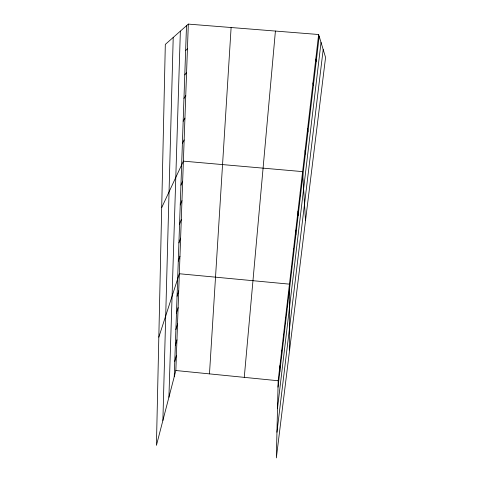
<?xml version="1.0" encoding="UTF-8"?>
<svg xmlns="http://www.w3.org/2000/svg" width="482" height="482" viewBox="0 0 482 482"><rect width="100%" height="100%" fill="white"/><g stroke="black" fill="none" stroke-linecap="round" stroke-linejoin="round"><path stroke-width="0.72" d="M287.435 306.817L287.459 301.25M285.458 323.687L285.507 317.939M283.53 340.135L283.603 334.219M281.645 356.18L281.747 350.101M279.807 371.839L279.934 365.609M318.638 34.511L278.162 380.75L276.343 457.9L325.573 57.424L318.638 34.511L188.323 24.1L165.314 44.41L156.427 445.374L175.846 370.519L188.323 24.1M162.886 420.467L173.213 37.439M168.917 397.228L180.364 31.125M174.237 376.707L186.504 25.709M209.477 373.881L231.113 27.522M244.266 377.364L275.415 31.059M278.012 387.124L319.18 36.325M277.512 408.26L321.03 42.434M276.951 432.215L323.187 49.55M174.773 361.392L176.388 355.348M175.321 345.702L176.948 339.81M175.882 329.628L177.521 323.898M176.46 313.149L178.111 307.588M177.051 296.255L178.714 290.881M158.825 337.171L179.328 273.746L289.453 284.145L289.604 350.01M178.274 261.154L179.961 256.177M178.912 242.91L180.611 238.156M179.569 224.184L181.28 219.659M180.238 204.952L181.961 200.675M180.931 185.196L182.666 181.178M161.699 207.628L183.389 161.145L302.606 171.622L305.504 220.666M182.389 143.371L184.148 139.931M183.166 121.223L184.937 118.102M183.961 98.412L185.745 95.635M184.787 74.909L186.582 72.499M185.63 50.688L187.438 48.664M175.846 370.519L278.162 380.75M315.758 59.105L316.246 61.328M312.975 82.958L313.402 85.567M310.269 106.106L310.643 109.083M307.643 128.58L307.968 131.899M305.088 150.408L305.365 154.053M300.268 191.643L300.461 195.867M297.99 211.134L298.141 215.611M295.773 230.107L295.888 234.83M293.61 248.585L293.689 253.544M291.508 266.594L291.55 271.764"/></g></svg>
